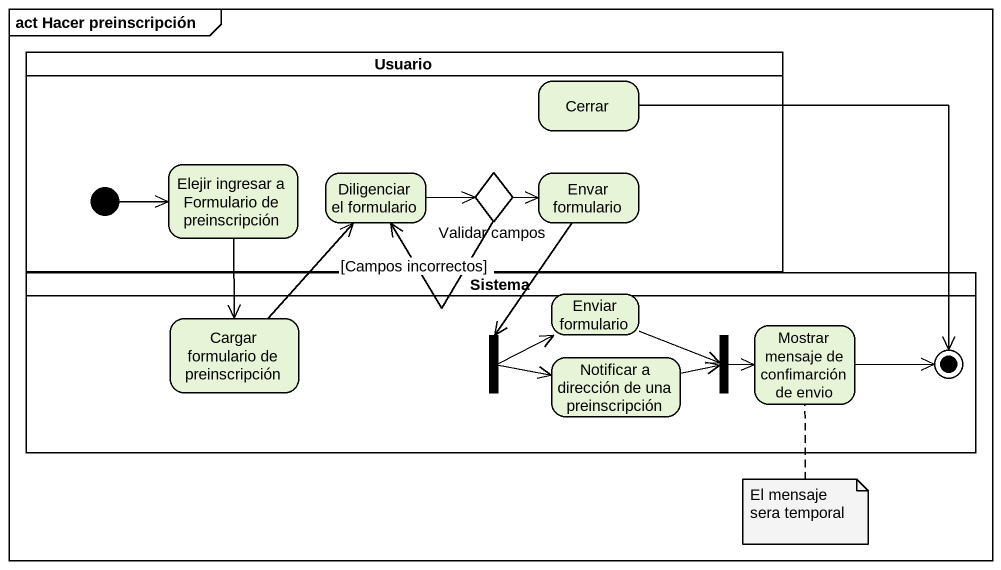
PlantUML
@startuml
mainframe act Hacer preinscripción
hide empty description
state Usuario <<partition>> {
  state Cerrar
  state "Elejir ingresar a Formulario de preinscripción" as Elejir_ingresar_a
  state "Diligenciar el formulario" as Diligenciar_el_formulario
  state "Validar campos" as Validar_campos <<choice>>
  state "Envar formulario" as Envar_formulario
  [*] -right-> Elejir_ingresar_a
}
state Sistema <<partition>> {
  state "Cargar formulario de preinscripción" as Cargar_formulario_de
  state "Enviar formulario" as Enviar_formulario
  state "Mostrar mensaje de confimarción de envio" as Mostrar_mensaje_de
  state fork1 <<fork>>
  state "Notificar a dirección de una preinscripción" as Notificar_a_dirección_de
  state fork2 <<join>>
  state final1 <<end>>
}
Cerrar --> final1
Elejir_ingresar_a --> Cargar_formulario_de
Diligenciar_el_formulario -right-> Validar_campos
Validar_campos -left-> Diligenciar_el_formulario : [Campos incorrectos]
Validar_campos -right-> Envar_formulario
Envar_formulario --> fork1
Cargar_formulario_de -up-> Diligenciar_el_formulario
Enviar_formulario -right-> fork2
Mostrar_mensaje_de -right-> final1
fork1 -right-> Enviar_formulario
fork1 -right-> Notificar_a_dirección_de
Notificar_a_dirección_de -right-> fork2
fork2 -right-> Mostrar_mensaje_de
note bottom of Mostrar_mensaje_de : El mensaje sera temporal
@enduml
